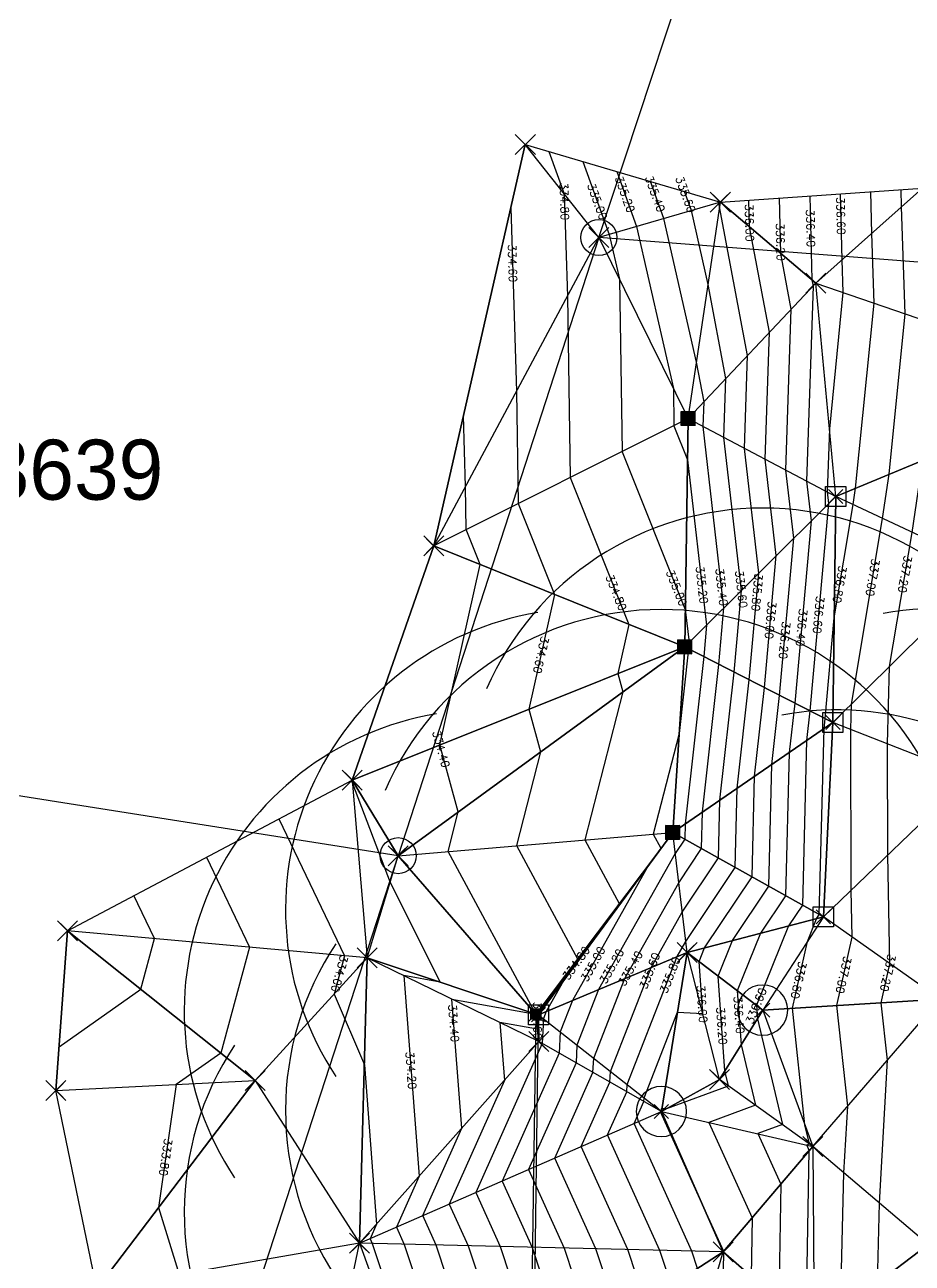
# Model space of a CAD drawing. Extents: x 2 to 3400072, y 373 to 5275873.
# Drawn here: x 3399953.06 to 3399975.22, y 5275726.3 to 5275757.24 of the extents above; entities that cross this region are included whole.
import ezdxf
from ezdxf.enums import TextEntityAlignment as Align

# ---------------------------------------------------------------- set-up
doc = ezdxf.new("R2010")
doc.units = 0
doc.linetypes.add('1600_2028', pattern=[0])
doc.linetypes.add('AUSGEZOGEN', pattern=[0])
doc.layers.get('0').update_dxf_attribs({"color": 1, "linetype": 'CONTINUOUS'})
for name, color, linetype in [('$BRUCH', 7, 'CONTINUOUS'), ('$P_INF_FL', 7, 'AUSGEZOGEN'), ('$P_INF_H', 7, 'AUSGEZOGEN'), ('$P_INF_NR', 7, 'AUSGEZOGEN'), ('$P_INF_X', 7, 'AUSGEZOGEN'), ('$PKT_0', 7, 'CONTINUOUS'), ('AUSSPAREN', 1, 'CONTINUOUS'), ('BÖSCHUNG_OK', 7, 'CONTINUOUS'), ('BÖSCHUNG_UK', 7, 'CONTINUOUS'), ('DGM', 7, 'CONTINUOUS'), ('DGM_HOEHEN', 34, 'CONTINUOUS'), ('DGM_HOEHEN_HAUPT', 24, 'CONTINUOUS'), ('DGM_HOEHEN_TEXT', 7, 'CONTINUOUS'), ('FLURSTÜCKE_GRENZPUNKTE', 255, 'CONTINUOUS'), ('GELÄNDEPUNKT', 7, 'CONTINUOUS'), ('LAUBBAUM_25M', 7, 'CONTINUOUS'), ('MAUER_OK', 7, 'CONTINUOUS'), ('MAUER_UK', 7, 'CONTINUOUS'), ('VERKEHR', 255, 'CONTINUOUS')]:
    doc.layers.add(name, color=color, linetype=linetype)
doc.styles.add('FLURSTÜCKSNUMMER_-_K_10_70', font='txt')
doc.styles.add('SIMPLEX', font='SIMPLEX')

# ---------------------------------------------------------------- blocks, each defined once
blk = doc.blocks.new('GRENZPUNKT_MIT_ABMARKUNG__')
at = {"color": 0}
blk.add_circle((0, 0), 0.5, dxfattribs=at)
blk = doc.blocks.new('34')
at = {"color": 0}
for p, q in [((-0.5, 0.5), (0.5, -0.5)), ((-0.5, -0.5), (0.5, 0.5))]:
    blk.add_line(p, q, dxfattribs=at)
blk = doc.blocks.new('71', base_point=(0.019231, 0))
at = {"color": 0}
for p, q in [((-0.497863, 0.5), (-0.497863, -0.5)), ((-0.497863, 0.5), (0.497863, 0.5)), ((-0.480769, -0.5), (-0.480769, 0.5)), ((-0.459402, -0.5), (-0.459402, 0.5)), ((-0.438034, -0.5), (-0.438034, 0.5)), ((-0.42094, -0.5), (-0.42094, 0.5)), ((-0.399573, -0.5), (-0.399573, 0.5)), ((-0.378205, -0.5), (-0.378205, 0.5)), ((-0.361111, -0.5), (-0.361111, 0.5)), ((-0.339744, -0.5), (-0.339744, 0.5)), ((-0.318376, -0.5), (-0.318376, 0.5)), ((-0.301282, -0.5), (-0.301282, 0.5)), ((-0.279915, -0.5), (-0.279915, 0.5)), ((-0.258547, -0.5), (-0.258547, 0.5)), ((-0.241453, -0.5), (-0.241453, 0.5)), ((-0.220085, -0.5), (-0.220085, 0.5)), ((-0.198718, -0.5), (-0.198718, 0.5)), ((-0.181624, -0.5), (-0.181624, 0.5)), ((-0.160256, -0.5), (-0.160256, 0.5)), ((-0.138889, -0.5), (-0.138889, 0.5)), ((-0.121795, -0.5), (-0.121795, 0.5)), ((-0.100428, -0.5), (-0.100428, 0.5)), ((-0.07906, -0.5), (-0.07906, 0.5)), ((-0.061966, -0.5), (-0.061966, 0.5)), ((-0.040599, -0.5), (-0.040599, 0.5)), ((-0.019231, -0.5), (-0.019231, 0.5)), ((-0.002137, -0.5), (-0.002137, 0.5)), ((0.019231, -0.5), (0.019231, 0.5)), ((0.040599, -0.5), (0.040599, 0.5)), ((0.057693, -0.5), (0.057693, 0.5)), ((0.07906, -0.5), (0.07906, 0.5)), ((0.100428, -0.5), (0.100428, 0.5)), ((0.117522, -0.5), (0.117522, 0.5)), ((0.138889, -0.5), (0.138889, 0.5)), ((0.160256, -0.5), (0.160256, 0.5)), ((0.177351, -0.5), (0.177351, 0.5)), ((0.198718, -0.5), (0.198718, 0.5)), ((0.220085, -0.5), (0.220085, 0.5)), ((0.237179, -0.5), (0.237179, 0.5)), ((0.258547, -0.5), (0.258547, 0.5)), ((0.279915, -0.5), (0.279915, 0.5)), ((0.297009, -0.5), (0.297009, 0.5)), ((0.318376, -0.5), (0.318376, 0.5)), ((0.339744, -0.5), (0.339744, 0.5)), ((0.356838, -0.5), (0.356838, 0.5)), ((0.378205, -0.5), (0.378205, 0.5)), ((0.399573, -0.5), (0.399573, 0.5)), ((0.416666, -0.5), (0.416666, 0.5)), ((0.438034, -0.5), (0.438034, 0.5)), ((0.459402, -0.5), (0.459402, 0.5)), ((0.476495, -0.5), (0.476495, 0.5)), ((0.497863, 0.5), (0.497863, -0.5)), ((0.497863, -0.5), (-0.497863, -0.5))]:
    blk.add_line(p, q, dxfattribs=at)
blk = doc.blocks.new('139', base_point=(0, -0.001756))
at = {"color": 0}
for centre, radius, start, end in [((0, 0.198947), 0.301054, 23.556964, 156.444075), ((0.175614, 0.098595), 0.301054, 340.504019, 100.603046), ((-0.175614, 0.098595), 0.301054, 99.378072, 213.597998), ((-0.175615, -0.102107), 0.301054, 146.376033, 280.600999), ((0.175615, -0.102107), 0.301054, 259.398891, 33.623991), ((0, -0.001756), 0.025088, 90.001142, 179.997716), ((0, -0.001756), 0.025088, 0.002284, 89.998858), ((0, -0.001756), 0.025088, 180.001142, 269.998858), ((0, -0.001756), 0.025088, 270.001142, 359.998858), ((0, -0.198946), 0.301054, 221.698008, 318.301992)]:
    blk.add_arc(centre, radius, start, end, dxfattribs=at)
blk = doc.blocks.new('146')
at = {"color": 0}
for p, q in [((-0.5, -0.5), (-0.5, 0.5)), ((-0.5, 0.5), (0.5, 0.5)), ((0.5, 0.5), (0.5, -0.5)), ((0.5, -0.5), (-0.5, -0.5))]:
    blk.add_line(p, q, dxfattribs=at)
blk = doc.blocks.new('147', base_point=(0.019231, 0))
at = {"color": 0}
for p, q in [((-0.497863, -0.5), (-0.497863, 0.5)), ((-0.497863, 0.5), (0.497863, 0.5)), ((-0.480769, -0.5), (-0.480769, 0.5)), ((-0.459402, -0.5), (-0.459402, 0.5)), ((-0.438034, -0.5), (-0.438034, 0.5)), ((-0.42094, -0.5), (-0.42094, 0.5)), ((-0.399573, -0.5), (-0.399573, 0.5)), ((-0.378205, -0.5), (-0.378205, 0.5)), ((-0.361111, -0.5), (-0.361111, 0.5)), ((-0.339744, -0.5), (-0.339744, 0.5)), ((-0.318376, -0.5), (-0.318376, 0.5)), ((-0.301282, -0.5), (-0.301282, 0.5)), ((-0.279915, -0.5), (-0.279915, 0.5)), ((-0.258547, -0.5), (-0.258547, 0.5)), ((-0.241453, -0.5), (-0.241453, 0.5)), ((-0.220085, -0.5), (-0.220085, 0.5)), ((-0.198718, -0.5), (-0.198718, 0.5)), ((-0.181624, -0.5), (-0.181624, 0.5)), ((-0.160256, -0.5), (-0.160256, 0.5)), ((-0.138889, -0.5), (-0.138889, 0.5)), ((-0.121795, -0.5), (-0.121795, 0.5)), ((-0.100428, -0.5), (-0.100428, 0.5)), ((-0.07906, -0.5), (-0.07906, 0.5)), ((-0.061966, -0.5), (-0.061966, 0.5)), ((-0.040599, -0.5), (-0.040599, 0.5)), ((-0.019231, -0.5), (-0.019231, 0.5)), ((-0.002137, -0.5), (-0.002137, 0.5)), ((0.019231, -0.5), (0.019231, 0.5)), ((0.040599, -0.5), (0.040599, 0.5)), ((0.057693, -0.5), (0.057693, 0.5)), ((0.07906, -0.5), (0.07906, 0.5)), ((0.100428, -0.5), (0.100428, 0.5)), ((0.117522, -0.5), (0.117522, 0.5)), ((0.138889, -0.5), (0.138889, 0.5)), ((0.160256, -0.5), (0.160256, 0.5)), ((0.177351, -0.5), (0.177351, 0.5)), ((0.198718, -0.5), (0.198718, 0.5)), ((0.220085, -0.5), (0.220085, 0.5)), ((0.237179, -0.5), (0.237179, 0.5)), ((0.258547, -0.5), (0.258547, 0.5)), ((0.279915, -0.5), (0.279915, 0.5)), ((0.297009, -0.5), (0.297009, 0.5)), ((0.318376, -0.5), (0.318376, 0.5)), ((0.339744, -0.5), (0.339744, 0.5)), ((0.356838, -0.5), (0.356838, 0.5)), ((0.378205, -0.5), (0.378205, 0.5)), ((0.399573, -0.5), (0.399573, 0.5)), ((0.416666, -0.5), (0.416666, 0.5)), ((0.438034, -0.5), (0.438034, 0.5)), ((0.459402, -0.5), (0.459402, 0.5)), ((0.476495, -0.5), (0.476495, 0.5)), ((0.497863, 0.5), (0.497863, -0.5)), ((0.497863, -0.5), (-0.497863, -0.5))]:
    blk.add_line(p, q, dxfattribs=at)
blk = doc.blocks.new('70')
at = {"color": 0}
for p, q in [((-0.5, -0.5), (-0.5, 0.5)), ((-0.5, 0.5), (0.5, 0.5)), ((0.5, 0.5), (0.5, -0.5)), ((0.5, -0.5), (-0.5, -0.5))]:
    blk.add_line(p, q, dxfattribs=at)
blk = doc.blocks.new('*U194')
at = {"layer": 'FLURSTÜCKE_GRENZPUNKTE', "color": 7, "linetype": 'BYBLOCK', "style": 'FLURSTÜCKSNUMMER_-_K_10_70'}
blk.add_text('3639', height=1.5, rotation=0.0091, dxfattribs=at).set_placement((3399952.054, 5275745.377))
blk = doc.blocks.new('PKT_0')
for p, q in [((-0.354, -0.354), (0.354, 0.354)), ((0.354, -0.354), (-0.354, 0.354))]:
    blk.add_line(p, q)
at = {"layer": '$P_INF_FL'}
blk.add_attdef('CODE', text='', height=0.8, dxfattribs=at).set_placement((0, 1.7), align=Align.CENTER)
at = {"layer": '$P_INF_H'}
blk.add_attdef('H', text='', height=0.8, dxfattribs=at).set_placement((0, -1.4), align=Align.CENTER)
at = {"layer": '$P_INF_NR'}
blk.add_attdef('NR', text='', height=0.8, dxfattribs=at).set_placement((0, 0.7), align=Align.CENTER)
at = {"layer": '$P_INF_X'}
blk.add_attdef('X', text='', height=0.8, dxfattribs=at).set_placement((-0.9, -0.4), align=Align.RIGHT)
blk.add_attdef('Y', (0.7, -0.4), '', height=0.8, dxfattribs=at)
blk = doc.blocks.new('*U571')
at = {"layer": 'DGM_HOEHEN_TEXT', "color": 44, "linetype": 'BYBLOCK', "style": 'SIMPLEX'}
blk.add_text('333.80', height=0.2, rotation=261.8187, dxfattribs=at).set_placement((3399956.545, 5275729.428, 10333.801))
blk = doc.blocks.new('*U574')
at = {"layer": 'DGM_HOEHEN_TEXT', "color": 44, "linetype": 'BYBLOCK', "style": 'SIMPLEX'}
blk.add_text('334.00', height=0.2, rotation=254.8648, dxfattribs=at).set_placement((3399960.944, 5275734.014, 10334.001))
blk = doc.blocks.new('*U576')
at = {"layer": 'DGM_HOEHEN_TEXT', "color": 44, "linetype": 'BYBLOCK', "style": 'SIMPLEX'}
blk.add_text('334.20', height=0.2, rotation=274.3856, dxfattribs=at).set_placement((3399962.567, 5275731.579, 10334.201))
blk = doc.blocks.new('*U578')
at = {"layer": 'DGM_HOEHEN_TEXT', "color": 44, "linetype": 'BYBLOCK', "style": 'SIMPLEX'}
blk.add_text('334.40', height=0.2, rotation=274.3856, dxfattribs=at).set_placement((3399963.632, 5275732.758, 10334.401))
blk = doc.blocks.new('*U579')
at = {"layer": 'DGM_HOEHEN_TEXT', "color": 44, "linetype": 'BYBLOCK', "style": 'SIMPLEX'}
blk.add_text('334.40', height=0.2, rotation=285.2653, dxfattribs=at).set_placement((3399963.232, 5275739.574, 10334.401))
blk = doc.blocks.new('*U582')
at = {"layer": 'DGM_HOEHEN_TEXT', "color": 44, "linetype": 'BYBLOCK', "style": 'SIMPLEX'}
blk.add_text('334.60', height=0.2, rotation=270.6067, dxfattribs=at).set_placement((3399965.754, 5275732.828, 10334.601))
blk = doc.blocks.new('*U583')
at = {"layer": 'DGM_HOEHEN_TEXT', "color": 44, "linetype": 'BYBLOCK', "style": 'SIMPLEX'}
blk.add_text('334.60', height=0.2, rotation=257.4337, dxfattribs=at).set_placement((3399965.955, 5275741.982, 10334.601))
blk = doc.blocks.new('*U584')
at = {"layer": 'DGM_HOEHEN_TEXT', "color": 44, "linetype": 'BYBLOCK', "style": 'SIMPLEX'}
blk.add_text('334.60', height=0.2, rotation=271.7401, dxfattribs=at).set_placement((3399965.122, 5275751.753, 10334.601))
blk = doc.blocks.new('*U587')
at = {"layer": 'DGM_HOEHEN_TEXT', "color": 44, "linetype": 'BYBLOCK', "style": 'SIMPLEX'}
blk.add_text('334.80', height=0.2, rotation=54.2262, dxfattribs=at).set_placement((3399966.632, 5275733.359, 10334.801))
blk = doc.blocks.new('*U588')
at = {"layer": 'DGM_HOEHEN_TEXT', "color": 44, "linetype": 'BYBLOCK', "style": 'SIMPLEX'}
blk.add_text('334.80', height=0.2, rotation=291.8364, dxfattribs=at).set_placement((3399967.557, 5275743.456, 10334.801))
blk = doc.blocks.new('*U589')
at = {"layer": 'DGM_HOEHEN_TEXT', "color": 44, "linetype": 'BYBLOCK', "style": 'SIMPLEX'}
blk.add_text('334.80', height=0.2, rotation=271.7401, dxfattribs=at).set_placement((3399966.418, 5275753.3, 10334.801))
blk = doc.blocks.new('*U592')
at = {"layer": 'DGM_HOEHEN_TEXT', "color": 44, "linetype": 'BYBLOCK', "style": 'SIMPLEX'}
blk.add_text('335.00', height=0.2, rotation=60.6365, dxfattribs=at).set_placement((3399967.101, 5275733.317, 10335.001))
blk = doc.blocks.new('*U593')
at = {"layer": 'DGM_HOEHEN_TEXT', "color": 44, "linetype": 'BYBLOCK', "style": 'SIMPLEX'}
blk.add_text('335.00', height=0.2, rotation=291.8364, dxfattribs=at).set_placement((3399969.067, 5275743.572, 10335.001))
blk = doc.blocks.new('*U594')
at = {"layer": 'DGM_HOEHEN_TEXT', "color": 44, "linetype": 'BYBLOCK', "style": 'SIMPLEX'}
blk.add_text('335.00', height=0.2, rotation=289.9296, dxfattribs=at).set_placement((3399967.099, 5275753.236, 10335.001))
blk = doc.blocks.new('*U597')
at = {"layer": 'DGM_HOEHEN_TEXT', "color": 44, "linetype": 'BYBLOCK', "style": 'SIMPLEX'}
blk.add_text('335.20', height=0.2, rotation=60.6365, dxfattribs=at).set_placement((3399967.57, 5275733.262, 10335.201))
blk = doc.blocks.new('*U598')
at = {"layer": 'DGM_HOEHEN_TEXT', "color": 44, "linetype": 'BYBLOCK', "style": 'SIMPLEX'}
blk.add_text('335.20', height=0.2, rotation=276.5157, dxfattribs=at).set_placement((3399969.813, 5275743.704, 10335.201))
blk = doc.blocks.new('*U599')
at = {"layer": 'DGM_HOEHEN_TEXT', "color": 44, "linetype": 'BYBLOCK', "style": 'SIMPLEX'}
blk.add_text('335.20', height=0.2, rotation=289.9296, dxfattribs=at).set_placement((3399967.79, 5275753.416, 10335.201))
blk = doc.blocks.new('*U602')
at = {"layer": 'DGM_HOEHEN_TEXT', "color": 44, "linetype": 'BYBLOCK', "style": 'SIMPLEX'}
blk.add_text('335.40', height=0.2, rotation=60.6365, dxfattribs=at).set_placement((3399968.038, 5275733.207, 10335.401))
blk = doc.blocks.new('*U603')
at = {"layer": 'DGM_HOEHEN_TEXT', "color": 44, "linetype": 'BYBLOCK', "style": 'SIMPLEX'}
blk.add_text('335.40', height=0.2, rotation=276.5157, dxfattribs=at).set_placement((3399970.304, 5275743.651, 10335.401))
blk = doc.blocks.new('*U604')
at = {"layer": 'DGM_HOEHEN_TEXT', "color": 44, "linetype": 'BYBLOCK', "style": 'SIMPLEX'}
blk.add_text('335.40', height=0.2, rotation=289.9296, dxfattribs=at).set_placement((3399968.541, 5275753.429, 10335.401))
blk = doc.blocks.new('*U607')
at = {"layer": 'DGM_HOEHEN_TEXT', "color": 44, "linetype": 'BYBLOCK', "style": 'SIMPLEX'}
blk.add_text('335.60', height=0.2, rotation=68.7045, dxfattribs=at).set_placement((3399968.585, 5275733.131, 10335.601))
blk = doc.blocks.new('*U608')
at = {"layer": 'DGM_HOEHEN_TEXT', "color": 44, "linetype": 'BYBLOCK', "style": 'SIMPLEX'}
blk.add_text('335.60', height=0.2, rotation=276.5157, dxfattribs=at).set_placement((3399970.796, 5275743.598, 10335.601))
blk = doc.blocks.new('*U609')
at = {"layer": 'DGM_HOEHEN_TEXT', "color": 44, "linetype": 'BYBLOCK', "style": 'SIMPLEX'}
blk.add_text('335.60', height=0.2, rotation=289.9296, dxfattribs=at).set_placement((3399969.303, 5275753.411, 10335.601))
blk = doc.blocks.new('*U612')
at = {"layer": 'DGM_HOEHEN_TEXT', "color": 44, "linetype": 'BYBLOCK', "style": 'SIMPLEX'}
blk.add_text('335.80', height=0.2, rotation=68.7045, dxfattribs=at).set_placement((3399969.092, 5275733.028, 10335.801))
blk = doc.blocks.new('*U613')
at = {"layer": 'DGM_HOEHEN_TEXT', "color": 44, "linetype": 'BYBLOCK', "style": 'SIMPLEX'}
blk.add_text('335.80', height=0.2, rotation=264.8598, dxfattribs=at).set_placement((3399971.287, 5275743.54, 10335.801))
blk = doc.blocks.new('*U616')
at = {"layer": 'DGM_HOEHEN_TEXT', "color": 44, "linetype": 'BYBLOCK', "style": 'SIMPLEX'}
blk.add_text('336.00', height=0.2, rotation=274.0415, dxfattribs=at).set_placement((3399969.836, 5275733.24, 10336.001))
blk = doc.blocks.new('*U617')
at = {"layer": 'DGM_HOEHEN_TEXT', "color": 44, "linetype": 'BYBLOCK', "style": 'SIMPLEX'}
blk.add_text('336.00', height=0.2, rotation=264.8598, dxfattribs=at).set_placement((3399971.621, 5275742.845, 10336.001))
blk = doc.blocks.new('*U618')
at = {"layer": 'DGM_HOEHEN_TEXT', "color": 44, "linetype": 'BYBLOCK', "style": 'SIMPLEX'}
blk.add_text('336.00', height=0.2, rotation=271.377, dxfattribs=at).set_placement((3399971.043, 5275752.765, 10336.001))
blk = doc.blocks.new('*U621')
at = {"layer": 'DGM_HOEHEN_TEXT', "color": 44, "linetype": 'BYBLOCK', "style": 'SIMPLEX'}
blk.add_text('336.20', height=0.2, rotation=274.0415, dxfattribs=at).set_placement((3399970.326, 5275732.692, 10336.201))
blk = doc.blocks.new('*U622')
at = {"layer": 'DGM_HOEHEN_TEXT', "color": 44, "linetype": 'BYBLOCK', "style": 'SIMPLEX'}
blk.add_text('336.20', height=0.2, rotation=264.8598, dxfattribs=at).set_placement((3399971.972, 5275742.342, 10336.201))
blk = doc.blocks.new('*U623')
at = {"layer": 'DGM_HOEHEN_TEXT', "color": 44, "linetype": 'BYBLOCK', "style": 'SIMPLEX'}
blk.add_text('336.20', height=0.2, rotation=271.377, dxfattribs=at).set_placement((3399971.816, 5275752.285, 10336.201))
blk = doc.blocks.new('*U626')
at = {"layer": 'DGM_HOEHEN_TEXT', "color": 44, "linetype": 'BYBLOCK', "style": 'SIMPLEX'}
blk.add_text('336.40', height=0.2, rotation=274.0415, dxfattribs=at).set_placement((3399970.759, 5275732.965, 10336.401))
blk = doc.blocks.new('*U627')
at = {"layer": 'DGM_HOEHEN_TEXT', "color": 44, "linetype": 'BYBLOCK', "style": 'SIMPLEX'}
blk.add_text('336.40', height=0.2, rotation=264.8598, dxfattribs=at).set_placement((3399972.397, 5275742.659, 10336.401))
blk = doc.blocks.new('*U628')
at = {"layer": 'DGM_HOEHEN_TEXT', "color": 44, "linetype": 'BYBLOCK', "style": 'SIMPLEX'}
blk.add_text('336.40', height=0.2, rotation=271.377, dxfattribs=at).set_placement((3399972.569, 5275752.627, 10336.401))
blk = doc.blocks.new('*U631')
at = {"layer": 'DGM_HOEHEN_TEXT', "color": 44, "linetype": 'BYBLOCK', "style": 'SIMPLEX'}
blk.add_text('336.60', height=0.2, rotation=67.9297, dxfattribs=at).set_placement((3399971.236, 5275732.256, 10336.601))
blk = doc.blocks.new('*U632')
at = {"layer": 'DGM_HOEHEN_TEXT', "color": 44, "linetype": 'BYBLOCK', "style": 'SIMPLEX'}
blk.add_text('336.60', height=0.2, rotation=264.8598, dxfattribs=at).set_placement((3399972.822, 5275742.978, 10336.601))
blk = doc.blocks.new('*U633')
at = {"layer": 'DGM_HOEHEN_TEXT', "color": 44, "linetype": 'BYBLOCK', "style": 'SIMPLEX'}
blk.add_text('336.60', height=0.2, rotation=271.377, dxfattribs=at).set_placement((3399973.323, 5275752.937, 10336.601))
blk = doc.blocks.new('*U636')
at = {"layer": 'DGM_HOEHEN_TEXT', "color": 44, "linetype": 'BYBLOCK', "style": 'SIMPLEX'}
blk.add_text('336.80', height=0.2, rotation=257.4494, dxfattribs=at).set_placement((3399972.388, 5275733.855, 10336.801))
blk = doc.blocks.new('*U637')
at = {"layer": 'DGM_HOEHEN_TEXT', "color": 44, "linetype": 'BYBLOCK', "style": 'SIMPLEX'}
blk.add_text('336.80', height=0.2, rotation=260.4664, dxfattribs=at).set_placement((3399973.388, 5275743.741, 10336.801))
blk = doc.blocks.new('*U640')
at = {"layer": 'DGM_HOEHEN_TEXT', "color": 44, "linetype": 'BYBLOCK', "style": 'SIMPLEX'}
blk.add_text('337.00', height=0.2, rotation=257.4494, dxfattribs=at).set_placement((3399973.511, 5275733.984, 10337.001))
blk = doc.blocks.new('*U641')
at = {"layer": 'DGM_HOEHEN_TEXT', "color": 44, "linetype": 'BYBLOCK', "style": 'SIMPLEX'}
blk.add_text('337.00', height=0.2, rotation=260.4664, dxfattribs=at).set_placement((3399974.211, 5275743.915, 10337.001))
blk = doc.blocks.new('*U644')
at = {"layer": 'DGM_HOEHEN_TEXT', "color": 44, "linetype": 'BYBLOCK', "style": 'SIMPLEX'}
blk.add_text('337.20', height=0.2, rotation=257.4494, dxfattribs=at).set_placement((3399974.616, 5275734.037, 10337.201))
blk = doc.blocks.new('*U645')
at = {"layer": 'DGM_HOEHEN_TEXT', "color": 44, "linetype": 'BYBLOCK', "style": 'SIMPLEX'}
blk.add_text('337.20', height=0.2, rotation=260.4664, dxfattribs=at).set_placement((3399975.019, 5275743.998, 10337.201))

msp = doc.modelspace()

# ---------------------------------------------------------------- linework, layer by layer
at = {"layer": '$BRUCH', "linetype": 'BYBLOCK'}
for points in [[(3399969.625, 5275747.405), (3399969.536, 5275741.699), (3399969.237, 5275737.065)], [(3399972.998, 5275734.953), (3399973.238, 5275739.809), (3399973.306, 5275745.459)]]:
    msp.add_lwpolyline(points, dxfattribs=at)
msp.add_lwpolyline([(3399965.672, 5275714.682), (3399965.703, 5275714.753), (3399965.719, 5275719.929), (3399965.883, 5275732.509), (3399965.82, 5275732.527), (3399965.636, 5275719.923)], close=True, dxfattribs=at)
at = {"layer": 'AUSSPAREN', "linetype": 'BYBLOCK'}
msp.add_lwpolyline([(3399954.853, 5275725.659), (3399953.835, 5275730.614), (3399954.125, 5275734.608), (3399961.235, 5275738.373), (3399963.269, 5275744.226), (3399965.556, 5275754.252), (3399970.426, 5275752.815), (3399975.477, 5275753.164), (3399978.493, 5275754.051), (3399986.272, 5275753.236), (3399992.371, 5275752.202), (3399998.371, 5275750.5), (3399998.186, 5275749.685), (3399998.396, 5275749.532), (3400000.273, 5275750.727), (3400000.305, 5275750.72), (3399997.998, 5275744.806), (3399994.45, 5275735.284), (3399991.952, 5275728.49), (3399989.329, 5275721.229)], dxfattribs=at)
at = {"layer": 'DGM', "color": 0, "linetype": 'BYBLOCK'}
for points in [[(3399965.556, 5275754.252, 334.661), (3399963.269, 5275744.226, 334.275), (3399967.393, 5275751.927, 334.924)], [(3399965.556, 5275754.252, 334.661), (3399970.426, 5275752.815, 335.812), (3399967.393, 5275751.927, 334.924)], [(3399970.426, 5275752.815, 335.812), (3399975.477, 5275753.164, 337.141), (3399972.808, 5275750.789, 336.425)], [(3399975.477, 5275753.164, 337.141), (3399972.808, 5275750.789, 336.425), (3399980.107, 5275748.285, 338.303)], [(3399970.426, 5275752.815, 335.812), (3399967.393, 5275751.927, 334.924), (3399969.625, 5275747.405, 335.255)], [(3399970.426, 5275752.815, 335.812), (3399972.808, 5275750.789, 336.425), (3399969.625, 5275747.405, 335.255)], [(3399963.269, 5275744.226, 334.275), (3399967.393, 5275751.927, 334.924), (3399969.625, 5275747.405, 335.255)], [(3399972.808, 5275750.789, 336.425), (3399969.625, 5275747.405, 335.255), (3399973.306, 5275745.459, 336.681)], [(3399972.808, 5275750.789, 336.425), (3399980.107, 5275748.285, 338.303), (3399973.306, 5275745.459, 336.681)], [(3399980.107, 5275748.285, 338.303), (3399977.127, 5275743.663, 337.72), (3399973.306, 5275745.459, 336.681)], [(3399963.269, 5275744.226, 334.275), (3399969.536, 5275741.699, 334.95), (3399969.625, 5275747.405, 335.255)], [(3399969.536, 5275741.699, 334.95), (3399969.625, 5275747.405, 335.255), (3399973.306, 5275745.459, 336.681)], [(3399969.536, 5275741.699, 334.95), (3399973.306, 5275745.459, 336.681), (3399973.238, 5275739.809, 336.903)], [(3399977.127, 5275743.663, 337.72), (3399973.306, 5275745.459, 336.681), (3399973.238, 5275739.809, 336.903)], [(3399963.269, 5275744.226, 334.275), (3399961.235, 5275738.373, 334.203), (3399969.536, 5275741.699, 334.95)], [(3399977.127, 5275743.663, 337.72), (3399976.654, 5275738.473, 337.647), (3399973.238, 5275739.809, 336.903)], [(3399961.235, 5275738.373, 334.203), (3399962.38, 5275736.483, 334.254), (3399969.536, 5275741.699, 334.95)], [(3399962.38, 5275736.483, 334.254), (3399969.237, 5275737.065, 335.057), (3399969.536, 5275741.699, 334.95)], [(3399969.237, 5275737.065, 335.057), (3399969.536, 5275741.699, 334.95), (3399973.238, 5275739.809, 336.903)], [(3399969.237, 5275737.065, 335.057), (3399973.238, 5275739.809, 336.903), (3399972.998, 5275734.953, 336.848)], [(3399976.654, 5275738.473, 337.647), (3399973.238, 5275739.809, 336.903), (3399972.998, 5275734.953, 336.848)], [(3399961.235, 5275738.373, 334.203), (3399961.608, 5275733.932, 334.048), (3399954.125, 5275734.608, 333.417)], [(3399961.235, 5275738.373, 334.203), (3399961.608, 5275733.932, 334.048), (3399962.38, 5275736.483, 334.254)], [(3399976.654, 5275738.473, 337.647), (3399975.914, 5275732.898, 337.465), (3399972.998, 5275734.953, 336.848)], [(3399965.82, 5275732.527, 334.4), (3399962.38, 5275736.483, 334.254), (3399969.237, 5275737.065, 335.057)], [(3399965.82, 5275732.527, 334.4), (3399965.883, 5275732.509, 334.741), (3399969.237, 5275737.065, 335.057)], [(3399965.883, 5275732.509, 334.741), (3399969.595, 5275734.067, 335.875), (3399969.237, 5275737.065, 335.057)], [(3399969.595, 5275734.067, 335.875), (3399969.237, 5275737.065, 335.057), (3399972.998, 5275734.953, 336.848)], [(3399965.82, 5275732.527, 334.4), (3399961.608, 5275733.932, 334.048), (3399962.38, 5275736.483, 334.254)], [(3399971.484, 5275732.624, 336.666), (3399969.595, 5275734.067, 335.875), (3399972.998, 5275734.953, 336.848)], [(3399971.484, 5275732.624, 336.666), (3399975.914, 5275732.898, 337.465), (3399972.998, 5275734.953, 336.848)], [(3399954.125, 5275734.608, 333.417), (3399953.835, 5275730.614, 333.669), (3399958.81, 5275730.862, 333.886)], [(3399961.608, 5275733.932, 334.048), (3399954.125, 5275734.608, 333.417), (3399958.81, 5275730.862, 333.886)], [(3399965.883, 5275732.509, 334.741), (3399968.954, 5275730.09, 336.207), (3399969.595, 5275734.067, 335.875)], [(3399968.954, 5275730.09, 336.207), (3399970.404, 5275730.894, 336.134), (3399969.595, 5275734.067, 335.875)], [(3399971.484, 5275732.624, 336.666), (3399970.404, 5275730.894, 336.134), (3399969.595, 5275734.067, 335.875)], [(3399961.608, 5275733.932, 334.048), (3399958.81, 5275730.862, 333.886), (3399961.416, 5275726.798, 333.92)], [(3399965.894, 5275731.837, 334.762), (3399961.608, 5275733.932, 334.048), (3399961.416, 5275726.798, 333.92)], [(3399965.82, 5275732.527, 334.4), (3399965.894, 5275731.837, 334.762), (3399961.608, 5275733.932, 334.048)], [(3399971.484, 5275732.624, 336.666), (3399972.737, 5275729.22, 336.825), (3399975.914, 5275732.898, 337.465)], [(3399972.737, 5275729.22, 336.825), (3399975.914, 5275732.898, 337.465), (3399975.614, 5275726.766, 337.474)], [(3399965.82, 5275732.527, 334.4), (3399965.883, 5275732.509, 334.741), (3399965.894, 5275731.837, 334.762)], [(3399965.883, 5275732.509, 334.741), (3399968.954, 5275730.09, 336.207), (3399965.894, 5275731.837, 334.762)], [(3399971.484, 5275732.624, 336.666), (3399972.737, 5275729.22, 336.825), (3399970.404, 5275730.894, 336.134)], [(3399968.954, 5275730.09, 336.207), (3399965.894, 5275731.837, 334.762), (3399961.416, 5275726.798, 333.92)], [(3399953.835, 5275730.614, 333.669), (3399958.81, 5275730.862, 333.886), (3399954.853, 5275725.659, 333.745)], [(3399958.81, 5275730.862, 333.886), (3399961.416, 5275726.798, 333.92), (3399954.853, 5275725.659, 333.745)], [(3399968.954, 5275730.09, 336.207), (3399972.737, 5275729.22, 336.825), (3399970.404, 5275730.894, 336.134)], [(3399968.954, 5275730.09, 336.207), (3399970.499, 5275726.584, 336.197), (3399961.416, 5275726.798, 333.92)], [(3399968.954, 5275730.09, 336.207), (3399972.737, 5275729.22, 336.825), (3399970.499, 5275726.584, 336.197)], [(3399972.737, 5275729.22, 336.825), (3399972.772, 5275724.604, 336.858), (3399970.499, 5275726.584, 336.197)], [(3399972.737, 5275729.22, 336.825), (3399972.772, 5275724.604, 336.858), (3399975.614, 5275726.766, 337.474)], [(3399961.416, 5275726.798, 333.92), (3399954.853, 5275725.659, 333.745), (3399960.213, 5275721.038, 333.919)], [(3399961.416, 5275726.798, 333.92), (3399963.207, 5275721.864, 333.961), (3399960.213, 5275721.038, 333.919)], [(3399970.499, 5275726.584, 336.197), (3399961.416, 5275726.798, 333.92), (3399963.207, 5275721.864, 333.961)], [(3399969.01, 5275721.457, 335.797), (3399970.499, 5275726.584, 336.197), (3399963.207, 5275721.864, 333.961)], [(3399972.772, 5275724.604, 336.858), (3399969.01, 5275721.457, 335.797), (3399970.499, 5275726.584, 336.197)], [(3399972.772, 5275724.604, 336.858), (3399979.095, 5275722.715, 338.148), (3399975.614, 5275726.766, 337.474)]]:
    msp.add_3dface(points, dxfattribs=at)
at = {"layer": 'DGM_HOEHEN', "color": 44, "linetype": 'BYBLOCK'}
for points in [[(3399966.144, 5275754.079), (3399966.527, 5275753.024), (3399966.605, 5275750.456), (3399966.674, 5275745.929), (3399968.144, 5275742.26), (3399967.87, 5275741.031), (3399967.994, 5275740.575), (3399967.042, 5275736.879), (3399967.901, 5275735.29), (3399966.509, 5275733.359), (3399966.076, 5275732.59), (3399966.007, 5275732.411), (3399965.975, 5275731.791), (3399964.316, 5275728.065), (3399964.926, 5275726.715), (3399965.943, 5275723.635), (3399965.859, 5275721.678), (3399965.935, 5275720.029), (3399965.958, 5275719.535), (3399966.018, 5275714.705)], [(3399967.837, 5275753.579), (3399968.336, 5275752.203), (3399969.254, 5275748.156), (3399969.268, 5275747.226), (3399969.609, 5275746.376), (3399970.081, 5275742.242), (3399970.01, 5275741.457), (3399969.547, 5275737.278), (3399969.537, 5275736.897), (3399969.3, 5275736.541), (3399967.386, 5275733.139), (3399966.845, 5275731.751), (3399966.822, 5275731.308), (3399965.635, 5275728.64), (3399966.522, 5275726.677), (3399967.248, 5275724.479), (3399967.123, 5275721.59), (3399967.169, 5275720.602), (3399967.329, 5275717.288), (3399967.363, 5275714.502)], [(3399968.035, 5275714.4), (3399968.014, 5275716.164), (3399967.786, 5275720.889), (3399967.755, 5275721.545), (3399967.9, 5275724.901), (3399967.32, 5275726.659), (3399966.294, 5275728.928), (3399967.245, 5275731.066), (3399967.264, 5275731.421), (3399968.04, 5275733.414), (3399969.387, 5275735.808), (3399969.957, 5275736.661), (3399969.98, 5275737.575), (3399970.389, 5275741.263), (3399970.516, 5275742.676), (3399969.999, 5275747.207), (3399970.019, 5275747.824), (3399969.833, 5275748.813), (3399969.019, 5275752.403), (3399968.683, 5275753.33)], [(3399974.471, 5275713.647), (3399973.925, 5275717.83), (3399974.191, 5275719.339), (3399974.266, 5275723.307), (3399974.449, 5275724.103), (3399974.35, 5275725.804), (3399974.399, 5275727.802), (3399974.599, 5275731.375), (3399974.445, 5275732.807), (3399974.662, 5275733.781), (3399974.608, 5275736.504), (3399974.602, 5275739.275), (3399974.652, 5275741.21), (3399975.215, 5275744.562), (3399975.482, 5275746.364), (3399975.82, 5275749.756), (3399975.712, 5275752.916), (3399975.677, 5275753.223)], [(3399968.708, 5275714.299), (3399968.699, 5275715.04), (3399968.403, 5275721.175), (3399968.388, 5275721.501), (3399968.552, 5275725.324), (3399968.118, 5275726.64), (3399966.953, 5275729.216), (3399967.669, 5275730.824), (3399967.682, 5275731.091), (3399968.695, 5275733.689), (3399969.475, 5275735.075), (3399970.377, 5275736.425), (3399970.414, 5275737.872), (3399970.768, 5275741.07), (3399970.952, 5275743.111), (3399970.515, 5275746.934), (3399970.563, 5275748.403), (3399970.121, 5275750.756), (3399969.702, 5275752.603), (3399969.529, 5275753.08)], [(3399970.984, 5275713.804), (3399970.602, 5275716.294), (3399970.391, 5275720.571), (3399970.439, 5275722.652), (3399970.51, 5275726.575), (3399970.51, 5275726.596), (3399970.036, 5275727.636), (3399968.931, 5275730.08), (3399968.939, 5275730.099), (3399968.939, 5275730.102), (3399968.967, 5275730.174), (3399969.093, 5275730.167), (3399970.627, 5275730.734), (3399970.538, 5275731.109), (3399970.371, 5275733.474), (3399970.732, 5275734.363), (3399971.637, 5275735.717), (3399971.714, 5275738.764), (3399971.906, 5275740.489), (3399972.259, 5275744.414), (3399972.064, 5275746.116), (3399972.196, 5275750.138), (3399971.934, 5275751.533), (3399971.901, 5275752.917)], [(3399972.661, 5275752.969), (3399972.711, 5275750.872), (3399972.74, 5275750.717), (3399972.581, 5275745.843), (3399972.694, 5275744.849), (3399972.285, 5275740.295), (3399972.148, 5275739.061), (3399972.057, 5275735.481), (3399971.431, 5275734.545), (3399970.849, 5275733.109), (3399970.944, 5275731.759), (3399971.303, 5275730.25), (3399970.135, 5275729.818), (3399971.223, 5275727.436), (3399971.197, 5275725.976), (3399971.148, 5275723.246), (3399971.076, 5275720.131), (3399971.221, 5275717.203), (3399971.771, 5275713.619)], [(3399973.421, 5275753.022), (3399973.46, 5275751.37), (3399973.488, 5275750.556), (3399973.149, 5275747.146), (3399973.097, 5275745.57), (3399973.13, 5275745.283), (3399972.664, 5275740.102), (3399972.581, 5275739.358), (3399972.477, 5275735.246), (3399972.131, 5275734.727), (3399971.326, 5275732.744), (3399971.35, 5275732.409), (3399971.978, 5275729.765), (3399971.36, 5275729.537), (3399971.936, 5275728.276), (3399971.885, 5275725.377), (3399971.858, 5275723.839), (3399971.761, 5275719.691), (3399971.839, 5275718.113), (3399972.535, 5275713.582), (3399972.553, 5275713.441)], [(3399973.192, 5275713.51), (3399972.559, 5275718.364), (3399972.458, 5275719.022), (3399972.447, 5275719.252), (3399972.567, 5275724.432), (3399972.573, 5275724.777), (3399972.648, 5275729.115), (3399972.584, 5275729.255), (3399972.653, 5275729.281), (3399972.54, 5275729.755), (3399972.227, 5275732.67), (3399972.599, 5275734.339), (3399972.83, 5275734.909), (3399972.897, 5275735.01), (3399973.015, 5275739.656), (3399973.043, 5275739.908), (3399973.27, 5275742.43), (3399973.744, 5275745.254), (3399973.805, 5275745.667), (3399974.266, 5275750.289), (3399974.206, 5275752.033), (3399974.181, 5275753.074)], [(3399973.831, 5275713.578), (3399973.181, 5275718.566), (3399973.301, 5275719.251), (3399973.393, 5275724.065), (3399973.468, 5275724.396), (3399973.427, 5275725.102), (3399973.513, 5275728.558), (3399973.606, 5275730.226), (3399973.336, 5275732.738), (3399973.716, 5275734.447), (3399973.693, 5275735.623), (3399973.683, 5275739.634), (3399973.7, 5275740.266), (3399974.479, 5275744.908), (3399974.644, 5275746.015), (3399975.043, 5275750.023), (3399974.951, 5275752.696), (3399974.941, 5275753.127)], [(3399965.195, 5275752.668), (3399965.334, 5275748.082), (3399965.376, 5275745.28), (3399966.286, 5275743.009), (3399965.647, 5275740.141), (3399965.938, 5275739.076), (3399965.334, 5275736.734), (3399966.86, 5275733.908), (3399965.857, 5275732.516), (3399965.861, 5275732.146), (3399964.922, 5275732.313), (3399965.033, 5275730.868), (3399963.657, 5275727.777), (3399964.129, 5275726.734), (3399965.291, 5275723.213), (3399965.227, 5275721.722), (3399965.294, 5275720.256), (3399965.701, 5275719.927), (3399965.691, 5275715.666), (3399965.187, 5275714.947), (3399965.697, 5275714.741)], [(3399969.411, 5275714.174), (3399969.365, 5275714.475), (3399969.021, 5275721.451), (3399969.021, 5275721.466), (3399969.022, 5275721.496), (3399969.204, 5275725.746), (3399968.916, 5275726.621), (3399967.612, 5275729.504), (3399968.092, 5275730.582), (3399968.101, 5275730.762), (3399969.35, 5275733.964), (3399969.562, 5275734.342), (3399970.797, 5275736.189), (3399970.847, 5275738.169), (3399971.147, 5275740.876), (3399971.388, 5275743.545), (3399971.032, 5275746.661), (3399971.108, 5275748.981), (3399970.409, 5275752.699), (3399970.385, 5275752.803), (3399970.375, 5275752.83)], [(3399970.198, 5275713.989), (3399969.984, 5275715.385), (3399969.706, 5275721.011), (3399969.73, 5275722.059), (3399969.766, 5275724.059), (3399969.857, 5275726.168), (3399969.713, 5275726.602), (3399968.271, 5275729.792), (3399968.515, 5275730.34), (3399968.52, 5275730.432), (3399969.354, 5275732.57), (3399969.986, 5275732.536), (3399969.894, 5275733.839), (3399970.032, 5275734.181), (3399971.217, 5275735.953), (3399971.281, 5275738.467), (3399971.527, 5275740.683), (3399971.823, 5275743.98), (3399971.548, 5275746.388), (3399971.652, 5275749.56), (3399971.157, 5275752.194), (3399971.141, 5275752.865)], [(3399965.688, 5275714.718), (3399964.214, 5275715.313), (3399965.668, 5275717.39), (3399965.675, 5275719.925), (3399964.641, 5275720.759), (3399964.594, 5275721.767), (3399964.638, 5275722.79), (3399963.331, 5275726.753), (3399962.998, 5275727.489), (3399963.969, 5275729.671), (3399963.721, 5275732.899), (3399965.82, 5275732.527), (3399965.82, 5275732.527), (3399963.627, 5275736.589), (3399963.881, 5275737.577), (3399963.425, 5275739.25), (3399964.429, 5275743.758), (3399964.079, 5275744.631), (3399964.063, 5275745.709), (3399964.009, 5275747.473)], [(3399961.208, 5275738.359), (3399961.243, 5275738.287), (3399962.178, 5275735.814), (3399963.427, 5275733.325), (3399962.521, 5275733.486), (3399962.905, 5275728.474), (3399962.339, 5275727.201), (3399962.533, 5275726.771), (3399963.986, 5275722.368), (3399963.962, 5275721.811), (3399963.987, 5275721.262), (3399965.648, 5275719.924), (3399965.646, 5275719.113), (3399963.241, 5275715.678), (3399965.678, 5275714.695)], [(3399959.399, 5275737.401), (3399961.039, 5275733.983), (3399960.779, 5275733.022), (3399961.536, 5275731.256), (3399961.841, 5275727.276), (3399961.68, 5275726.913), (3399961.735, 5275726.79), (3399963.334, 5275721.946), (3399963.33, 5275721.855), (3399963.334, 5275721.766), (3399963.86, 5275721.342), (3399963.342, 5275717.577), (3399962.268, 5275716.044), (3399963.586, 5275715.513)], [(3399957.59, 5275736.443), (3399958.667, 5275734.198), (3399957.951, 5275731.549), (3399956.838, 5275730.764), (3399956.396, 5275727.688), (3399956.915, 5275726.017), (3399956.547, 5275724.198), (3399955.036, 5275719.279)], [(3399953.915, 5275731.708), (3399955.953, 5275733.147), (3399956.295, 5275734.412), (3399955.78, 5275735.485)]]:
    msp.add_lwpolyline(points, dxfattribs=at)
at = {"layer": 'DGM_HOEHEN_HAUPT', "color": 44, "linetype": 'BYBLOCK'}
msp.add_lwpolyline([(3399966.99, 5275753.829), (3399967.652, 5275752.003), (3399967.905, 5275750.889), (3399967.971, 5275746.577), (3399969.551, 5275742.634), (3399969.645, 5275741.807), (3399969.631, 5275741.65), (3399969.397, 5275739.534), (3399968.75, 5275737.024), (3399968.941, 5275736.672), (3399968.632, 5275736.243), (3399966.731, 5275732.865), (3399966.426, 5275732.081), (3399966.398, 5275731.55), (3399964.976, 5275728.352), (3399965.724, 5275726.696), (3399966.595, 5275724.057), (3399966.491, 5275721.634), (3399966.552, 5275720.315), (3399966.643, 5275718.411), (3399966.691, 5275714.604)], dxfattribs=at)
at = {"layer": 'FLURSTÜCKE_GRENZPUNKTE', "color": 7, "linetype": '1600_2028'}
for p, q in [((3399967.393, 5275751.927, 334.924), (3399969.504, 5275758.339, 336.445)), ((3399967.393, 5275751.927, 334.924), (3399962.38, 5275736.483, 334.254)), ((3399998.396, 5275749.532, 341.556), (3399967.393, 5275751.927, 334.924)), ((3399962.38, 5275736.483, 334.254), (3399924.592, 5275742.441)), ((3399956.436, 5275718.159, 333.791), (3399962.38, 5275736.483, 334.254))]:
    msp.add_line(p, q, dxfattribs=at)

# ---------------------------------------------------------------- block references
at = {"layer": '$PKT_0', "linetype": 'BYBLOCK', "xscale": 0.5, "yscale": 0.5, "zscale": 0.5}
for p in [(3399965.556, 5275754.252, 334.661), (3399970.426, 5275752.815, 335.812), (3399967.393, 5275751.927, 334.924), (3399972.808, 5275750.789, 336.425), (3399969.625, 5275747.405, 335.255), (3399973.306, 5275745.459, 336.681), (3399963.269, 5275744.226, 334.275), (3399969.536, 5275741.699, 334.95), (3399973.238, 5275739.809, 336.903), (3399961.235, 5275738.373, 334.203), (3399969.237, 5275737.065, 335.057), (3399962.38, 5275736.483, 334.254), (3399972.998, 5275734.953, 336.848), (3399954.125, 5275734.608, 333.417), (3399961.608, 5275733.932, 334.048), (3399969.595, 5275734.067, 335.875), (3399971.484, 5275732.624, 336.666), (3399965.82, 5275732.527, 334.4), (3399965.883, 5275732.509, 334.741), (3399965.894, 5275731.837, 334.762), (3399958.81, 5275730.862, 333.886), (3399970.404, 5275730.894, 336.134), (3399953.835, 5275730.614, 333.669), (3399968.954, 5275730.09, 336.207), (3399972.737, 5275729.22, 336.825), (3399961.416, 5275726.798, 333.92), (3399970.499, 5275726.584, 336.197)]:
    msp.add_blockref('PKT_0', p, dxfattribs=at)
at = {"layer": 'BÖSCHUNG_OK', "color": 53, "xscale": 0.5, "yscale": 0.5, "zscale": 0.5}
for p in [(3399973.306, 5275745.459, 336.681), (3399973.238, 5275739.809, 336.903), (3399972.998, 5275734.953, 336.848)]:
    msp.add_blockref('70', p, dxfattribs=at)
at = {"layer": 'BÖSCHUNG_UK', "color": 53, "xscale": 0.35, "yscale": 0.35, "zscale": 0.35}
for p in [(3399969.625, 5275747.405, 335.255), (3399969.536, 5275741.699, 334.95), (3399969.237, 5275737.065, 335.057)]:
    msp.add_blockref('71', p, dxfattribs=at)
at = {"layer": 'FLURSTÜCKE_GRENZPUNKTE', "color": 1, "xscale": 0.9, "yscale": 0.9, "zscale": 0.9}
for p in [(3399967.393, 5275751.927, 334.924), (3399962.38, 5275736.483, 334.254)]:
    msp.add_blockref('GRENZPUNKT_MIT_ABMARKUNG__', p, dxfattribs=at)
at = {"layer": 'GELÄNDEPUNKT', "color": 53, "xscale": 0.5, "yscale": 0.5, "zscale": 0.5}
for p in [(3399965.556, 5275754.252, 334.661), (3399970.426, 5275752.815, 335.812), (3399967.393, 5275751.927, 334.924), (3399972.808, 5275750.789, 336.425), (3399963.269, 5275744.226, 334.275), (3399961.235, 5275738.373, 334.203), (3399962.38, 5275736.483, 334.254), (3399954.125, 5275734.608, 333.417), (3399969.595, 5275734.067, 335.875), (3399961.608, 5275733.932, 334.048), (3399965.894, 5275731.837, 334.762), (3399958.81, 5275730.862, 333.886), (3399970.404, 5275730.894, 336.134), (3399953.835, 5275730.614, 333.669), (3399972.737, 5275729.22, 336.825), (3399961.416, 5275726.798, 333.92), (3399970.499, 5275726.584, 336.197)]:
    msp.add_blockref('34', p, dxfattribs=at)
at = {"layer": 'LAUBBAUM_25M', "color": 3, "xscale": 25, "yscale": 25, "zscale": 25}
for p in [(3399971.484, 5275732.624, 336.666), (3399968.954, 5275730.09, 336.207)]:
    msp.add_blockref('139', p, dxfattribs=at)
at = {"layer": 'MAUER_OK', "color": 94, "xscale": 0.5, "yscale": 0.5, "zscale": 0.5}
msp.add_blockref('146', (3399965.883, 5275732.509, 334.741), dxfattribs=at)
at = {"layer": 'MAUER_UK', "color": 62, "xscale": 0.25, "yscale": 0.25, "zscale": 0.25}
msp.add_blockref('147', (3399965.82, 5275732.527, 334.4), dxfattribs=at)
at = {"layer": 'VERKEHR', "color": 44, "linetype": 'BYBLOCK'}
for name in ['*U589', '*U594', '*U599', '*U604', '*U609', '*U633', '*U618', '*U628', '*U623', '*U584', '*U194', '*U645', '*U593', '*U598', '*U603', '*U637', '*U641', '*U588', '*U608', '*U613', '*U617', '*U632', '*U627', '*U622', '*U583', '*U579', '*U587', '*U592', '*U597', '*U602', '*U607', '*U644', '*U574', '*U612', '*U636', '*U640', '*U616', '*U631', '*U582', '*U626', '*U578', '*U621', '*U576', '*U571']:
    msp.add_blockref(name, (0, 0), dxfattribs=at)

doc.saveas('drawing.dxf')
